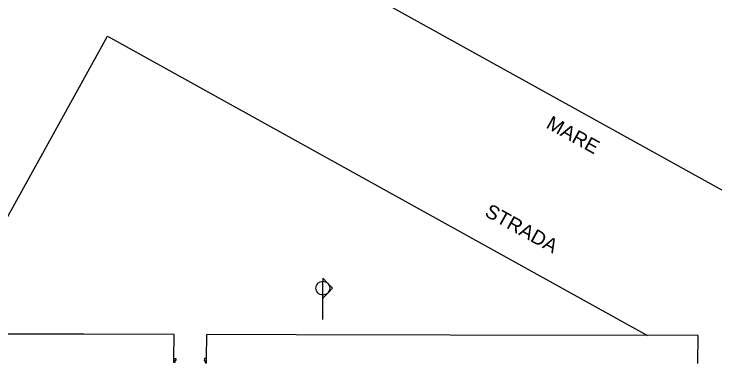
# Model space of a CAD drawing. Header units: millimetres. Extents: x 4804 to 8663, y 84 to 4858.
# Drawn here: x 5573 to 7081, y 2107 to 2850 of the extents above; entities that cross this region are included whole.
import ezdxf

# ---------------------------------------------------------------- set-up
doc = ezdxf.new("R2010")
doc.units = ezdxf.units.MM
for name, color, linetype in [('A-DOOR-FULL', 3, 'Continuous'), ('A-GLAZ-FULL', 4, 'Continuous'), ('A-WALL-FULL-EXTR', 1, 'Continuous'), ('QUOTE', 5, 'Continuous')]:
    doc.layers.add(name, color=color, linetype=linetype)
doc.styles.get("Standard").update_dxf_attribs({"font": 'Arial.ttf'})

msp = doc.modelspace()

# ---------------------------------------------------------------- linework, layer by layer
at = {"layer": 'A-DOOR-FULL'}
for points in [[(5918.737, 2101.344), (5916.238, 2101.392), (5916.411, 2110.391), (5920.911, 2110.304), (5920.824, 2105.805), (5918.824, 2105.843), (5918.737, 2101.344)], [(5983.729, 2101.112), (5986.228, 2101.063), (5986.402, 2110.062), (5981.903, 2110.149), (5981.816, 2105.649), (5983.815, 2105.611), (5983.729, 2101.112)]]:
    msp.add_lwpolyline(points, dxfattribs=at)
at = {"layer": 'A-WALL-FULL-EXTR'}
for p, q in [((7693.317, 2139.623), (5944.077, 3109.242)), ((5419.467, 2162.82), (5774.092, 2802.581)), ((5774.092, 2802.581), (6933.66, 2159.822)), ((5723.185, 2162.218), (5386.363, 2162.885)), ((5917.399, 2161.834), (5723.185, 2162.218)), ((6179.392, 2161.315), (5987.393, 2161.695)), ((6509.986, 2160.661), (6179.392, 2161.315)), ((7042.41, 2159.607), (6509.986, 2160.661)), ((7042.291, 2099.607), (7042.41, 2159.607))]:
    msp.add_line(p, q, dxfattribs=at)
at = {"layer": 'A-WALL-FULL-EXTR', "ltscale": 0.1}
for p, q in [((5916.411, 2110.391), (5917.399, 2161.834)), ((5986.402, 2110.062), (5987.393, 2161.695))]:
    msp.add_line(p, q, dxfattribs=at)
at = {"layer": 'QUOTE'}
for p, q in [((6247.094, 2271.651), (6236.308, 2282.812)), ((6236.308, 2282.812), (6236.308, 2276.227)), ((6236.308, 2194.024), (6236.308, 2276.227)), ((6257.168, 2261.227), (6247.094, 2271.651)), ((6247.094, 2250.803), (6236.308, 2239.642)), ((6257.168, 2261.227), (6247.094, 2250.803))]:
    msp.add_line(p, q, dxfattribs=at)
msp.add_circle((6236.308, 2261.227), 15, dxfattribs=at)

# ---------------------------------------------------------------- texts
at = {"layer": 'A-GLAZ-FULL', "ltscale": 0.1, "char_height": 30, "attachment_point": 1, "rotation": 331}
for s, insert in [('MARE', (6728.477, 2633.263)), ('STRADA', (6596.641, 2444.046))]:
    msp.add_mtext_dynamic_manual_height_columns(s, width=344.26246, gutter_width=12.5, heights=[0], dxfattribs=dict(at, insert=insert))

doc.saveas('drawing.dxf')
